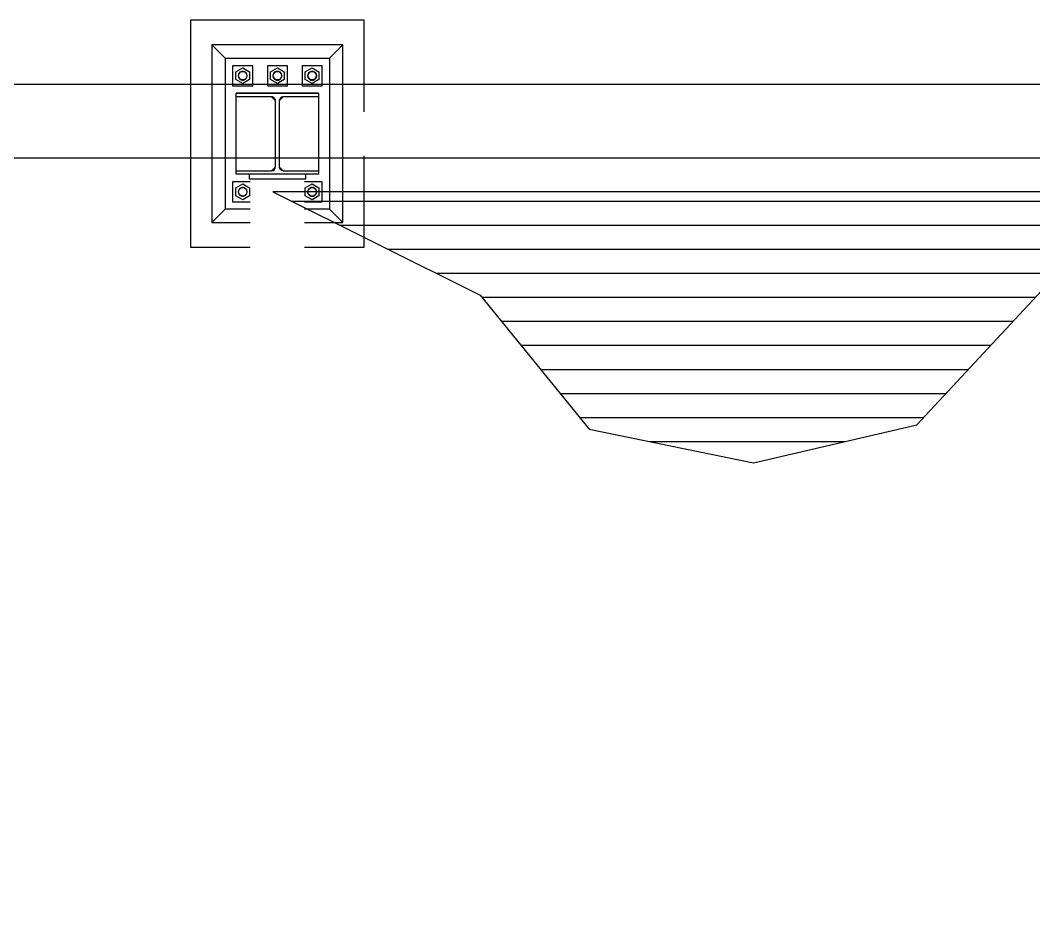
# Model space of a CAD drawing. Header units: metres. Extents: x 0 to 63075, y 0 to 44550.
# Drawn here: x 53271 to 53841, y 41959 to 42462 of the extents above; entities that cross this region are included whole.
import ezdxf

# ---------------------------------------------------------------- set-up
doc = ezdxf.new("R2010")
doc.units = ezdxf.units.M
doc.header["$LTSCALE"] = 75
for name, color, linetype in [('GSB', 7, 'Continuous'), ('ML6', 1, 'Continuous'), ('SL1', 8, 'Continuous')]:
    doc.layers.add(name, color=color, linetype=linetype)

# ---------------------------------------------------------------- blocks, each defined once
blk = doc.blocks.new('A$C6bae614f')
at = {"layer": 'SL1'}
h = blk.add_hatch(dxfattribs=at)
h.set_pattern_fill('_USER', color=256, scale=90, angle=-0.0019, style=0, pattern_type=0)
h.set_pattern_definition([(359.99813, (326091.565, -11945.2), (0.00294, 90), [])])
h.paths.add_polyline_path([(373347.9, 56936.6), (369853.9, 56936.7), (370629.3, 56550), (371038.1, 56048.2), (371653.1, 55922.2), (372265.5, 56064.8), (372764.9, 56601.9)])
for p, q in [((369545.5, 57579.4), (369545.5, 56729.4)), ((370195.5, 57579.4), (369545.5, 57579.4)), ((370195.5, 57236.9), (370195.5, 57579.4)), ((369675.5, 57436.9), (369625.5, 57486.9)), ((370115.5, 57486.9), (369625.5, 57486.9)), ((369625.5, 57486.9), (369625.5, 56821.9)), ((370115.5, 57486.9), (370065.5, 57436.9)), ((370115.5, 56821.9), (370115.5, 57486.9)), ((369675.5, 57436.9), (369675.5, 56871.9)), ((369675.5, 57436.9), (370065.5, 57436.9)), ((370065.5, 57436.9), (370065.5, 56871.9)), ((369703, 57409.4), (369703, 57334.4)), ((369778, 57409.4), (369703, 57409.4)), ((369715.1, 57386.6), (369740.5, 57401.3)), ((369715.1, 57357.2), (369715.1, 57386.6)), ((369730.1, 57384.9), (369725.5, 57379.1)), ((369736.8, 57388.1), (369730.1, 57384.9)), ((369744.2, 57388.1), (369736.8, 57388.1)), ((369740.5, 57401.3), (369766, 57386.6)), ((369750.9, 57384.9), (369744.2, 57388.1)), ((369755.5, 57379.1), (369750.9, 57384.9)), ((369766, 57386.6), (369766, 57357.2)), ((369778, 57334.4), (369778, 57409.4)), ((369908, 57409.4), (369833, 57409.4)), ((369833, 57409.4), (369833, 57334.4)), ((369845.1, 57386.6), (369870.5, 57401.3)), ((369845.1, 57357.2), (369845.1, 57386.6)), ((369860.1, 57384.9), (369855.5, 57379.1)), ((369866.8, 57388.1), (369860.1, 57384.9)), ((369874.2, 57388.1), (369866.8, 57388.1)), ((369870.5, 57401.3), (369896, 57386.6)), ((369880.9, 57384.9), (369874.2, 57388.1)), ((369885.5, 57379.1), (369880.9, 57384.9)), ((369896, 57386.6), (369896, 57357.2)), ((369908, 57334.4), (369908, 57409.4)), ((369963, 57409.4), (369963, 57334.4)), ((370038, 57409.4), (369963, 57409.4)), ((369975.1, 57386.6), (370000.5, 57401.3)), ((369975.1, 57357.2), (369975.1, 57386.6)), ((369990.1, 57384.9), (369985.5, 57379.1)), ((369996.8, 57388.1), (369990.1, 57384.9)), ((370004.2, 57388.1), (369996.8, 57388.1)), ((370000.5, 57401.3), (370026, 57386.6)), ((370010.9, 57384.9), (370004.2, 57388.1)), ((370015.5, 57379.1), (370010.9, 57384.9)), ((370026, 57386.6), (370026, 57357.2)), ((370038, 57334.4), (370038, 57409.4)), ((369740.5, 57342.5), (369715.1, 57357.2)), ((369725.5, 57379.1), (369723.9, 57371.9)), ((369723.9, 57371.9), (369725.5, 57364.7)), ((369725.5, 57364.7), (369730.1, 57358.9)), ((369730.1, 57358.9), (369736.8, 57355.6)), ((369736.8, 57355.6), (369744.2, 57355.6)), ((369766, 57357.2), (369740.5, 57342.5)), ((369744.2, 57355.6), (369750.9, 57358.9)), ((369750.9, 57358.9), (369755.5, 57364.7)), ((369757.2, 57371.9), (369755.5, 57379.1)), ((369755.5, 57364.7), (369757.2, 57371.9)), ((369870.5, 57342.5), (369845.1, 57357.2)), ((369855.5, 57379.1), (369853.9, 57371.9)), ((369853.9, 57371.9), (369855.5, 57364.7)), ((369855.5, 57364.7), (369860.1, 57358.9)), ((369860.1, 57358.9), (369866.8, 57355.6)), ((369866.8, 57355.6), (369874.2, 57355.6)), ((369896, 57357.2), (369870.5, 57342.5)), ((369874.2, 57355.6), (369880.9, 57358.9)), ((369880.9, 57358.9), (369885.5, 57364.7)), ((369887.2, 57371.9), (369885.5, 57379.1)), ((369885.5, 57364.7), (369887.2, 57371.9)), ((370000.5, 57342.5), (369975.1, 57357.2)), ((369985.5, 57379.1), (369983.9, 57371.9)), ((369983.9, 57371.9), (369985.5, 57364.7)), ((369985.5, 57364.7), (369990.1, 57358.9)), ((369990.1, 57358.9), (369996.8, 57355.6)), ((369996.8, 57355.6), (370004.2, 57355.6)), ((370026, 57357.2), (370000.5, 57342.5)), ((370004.2, 57355.6), (370010.9, 57358.9)), ((370010.9, 57358.9), (370015.5, 57364.7)), ((370017.2, 57371.9), (370015.5, 57379.1)), ((370015.5, 57364.7), (370017.2, 57371.9)), ((349170.6, 57339.8), (379580.6, 57339.8)), ((369703, 57334.4), (369778, 57334.4)), ((369716.5, 57305.9), (370024.5, 57305.9)), ((369716.5, 57002.9), (369716.5, 57305.9)), ((370024.5, 57305.9), (369716.5, 57305.9)), ((369833, 57334.4), (369908, 57334.4)), ((369963, 57334.4), (370038, 57334.4)), ((370024.5, 57305.9), (370024.5, 57002.9)), ((369849, 57292.8), (369716.5, 57292.8)), ((369849, 57292.8), (369716.5, 57292.8)), ((369864, 57277.8), (369849, 57292.8)), ((369849, 57292.8), (369849.5, 57292.3)), ((369864, 57031), (369864, 57277.8)), ((369892.1, 57292.8), (369877.1, 57277.8)), ((369877.1, 57277.8), (369877.1, 57031)), ((369892.1, 57292.8), (369891.6, 57292.3)), ((370024.5, 57292.8), (369892.1, 57292.8)), ((370024.5, 57292.8), (369892.1, 57292.8)), ((349470.6, 57064.3), (379299.6, 57064.3)), ((370195.5, 56729.4), (370195.5, 57071.9)), ((369716.5, 57016), (369849, 57016)), ((370024.5, 57002.9), (369716.5, 57002.9)), ((369765.5, 56983.9), (369765.5, 57002.9)), ((369849, 57016), (369864, 57031)), ((369877.1, 57031), (369892.1, 57016)), ((369892.1, 57016), (370024.5, 57016)), ((369975.5, 57002.9), (369975.5, 56983.9)), ((369703, 56974.4), (369703, 56899.4)), ((369769, 56974.4), (369703, 56974.4)), ((369715.1, 56951.6), (369740.5, 56966.3)), ((369740.5, 56966.3), (369765.9, 56951.6)), ((369975.5, 56983.9), (369765.5, 56983.9)), ((370038, 56974.4), (369972, 56974.4)), ((369975.1, 56951.6), (370000.5, 56966.3)), ((370000.5, 56966.3), (370025.9, 56951.6)), ((370038, 56899.4), (370038, 56974.4)), ((369715.1, 56922.2), (369715.1, 56951.6)), ((369725.5, 56944.1), (369723.8, 56936.9)), ((369723.8, 56936.9), (369725.5, 56929.7)), ((369730.1, 56949.9), (369725.5, 56944.1)), ((369725.5, 56929.7), (369730.1, 56923.9)), ((369736.8, 56953.1), (369730.1, 56949.9)), ((369744.2, 56953.1), (369736.8, 56953.1)), ((369750.9, 56949.9), (369744.2, 56953.1)), ((369755.5, 56944.1), (369750.9, 56949.9)), ((369750.9, 56923.9), (369755.5, 56929.7)), ((369757.2, 56936.9), (369755.5, 56944.1)), ((369755.5, 56929.7), (369757.2, 56936.9)), ((369765.9, 56951.6), (369765.9, 56922.2)), ((369975.1, 56922.2), (369975.1, 56951.6)), ((369985.5, 56944.1), (369983.8, 56936.9)), ((369983.8, 56936.9), (369985.5, 56929.7)), ((369990.1, 56949.9), (369985.5, 56944.1)), ((369985.5, 56929.7), (369990.1, 56923.9)), ((369996.8, 56953.1), (369990.1, 56949.9)), ((370004.2, 56953.1), (369996.8, 56953.1)), ((370010.9, 56949.9), (370004.2, 56953.1)), ((370015.5, 56944.1), (370010.9, 56949.9)), ((370010.9, 56923.9), (370015.5, 56929.7)), ((370017.2, 56936.9), (370015.5, 56944.1)), ((370015.5, 56929.7), (370017.2, 56936.9)), ((370025.9, 56951.6), (370025.9, 56922.2)), ((369703, 56899.4), (369769, 56899.4)), ((369740.5, 56907.5), (369715.1, 56922.2)), ((369730.1, 56923.9), (369736.8, 56920.6)), ((369736.8, 56920.6), (369744.2, 56920.6)), ((369765.9, 56922.2), (369740.5, 56907.5)), ((369744.2, 56920.6), (369750.9, 56923.9)), ((369972, 56899.4), (370038, 56899.4)), ((370000.5, 56907.5), (369975.1, 56922.2)), ((369990.1, 56923.9), (369996.8, 56920.6)), ((369996.8, 56920.6), (370004.2, 56920.6)), ((370025.9, 56922.2), (370000.5, 56907.5)), ((370004.2, 56920.6), (370010.9, 56923.9)), ((369675.5, 56871.9), (369625.5, 56821.9)), ((369769, 56871.9), (369675.5, 56871.9)), ((370065.5, 56871.9), (369972, 56871.9)), ((370115.5, 56821.9), (370065.5, 56871.9)), ((369625.5, 56821.9), (369769, 56821.9)), ((369972, 56821.9), (370115.5, 56821.9)), ((369545.5, 56729.4), (369769, 56729.4)), ((369972, 56729.4), (370195.5, 56729.4))]:
    blk.add_line(p, q, dxfattribs=at)
blk.add_lwpolyline([(373347.9, 56936.6), (369853.9, 56936.7), (370629.3, 56550), (371038.1, 56048.2), (371653.1, 55922.2), (372265.5, 56064.8), (372764.9, 56601.9)], close=True, dxfattribs=at)
for centre, radius in [((369740.5, 57371.9), 16), ((369870.5, 57371.9), 16), ((370000.5, 57371.9), 16), ((369740.5, 56936.9), 16), ((370000.5, 56936.9), 16), ((374370.4, 52153.2), 2150), ((374370.4, 52153.2), 2140.5)]:
    blk.add_circle(centre, radius, dxfattribs=at)
for centre, radius, start, end in [((369848, 57276.8), 16, 359.9961, 89.9981), ((369848, 57276.8), 16, 75.6362, 89.9981), ((369893.1, 57276.8), 16, 89.9981, 179.9961), ((369893.1, 57276.8), 16, 89.9981, 104.36), ((369848, 57032), 16, 269.9981, 359.9961), ((369893.1, 57032), 16, 179.9961, 269.9981), ((374370.4, 52153.2), 2150, 350.9962, 178.8135)]:
    blk.add_arc(centre, radius, start, end, dxfattribs=at)
blk = doc.blocks.new('zw$15D4')
at = {"layer": 'ML6', "xscale": 0.2502808837766805, "yscale": 0.2502808837766805, "zscale": 0.2502808837766805}
blk.add_blockref('A$C6bae614f', (-85544.74, -3177.34), dxfattribs=at)

msp = doc.modelspace()

# ---------------------------------------------------------------- block references
at = {"layer": 'GSB', "xscale": 0.6000000000000068, "yscale": 0.6000000000000068, "zscale": 0.6000000000000068}
msp.add_blockref('zw$15D4', (49200, 35721.63), dxfattribs=at)

doc.saveas('drawing.dxf')
